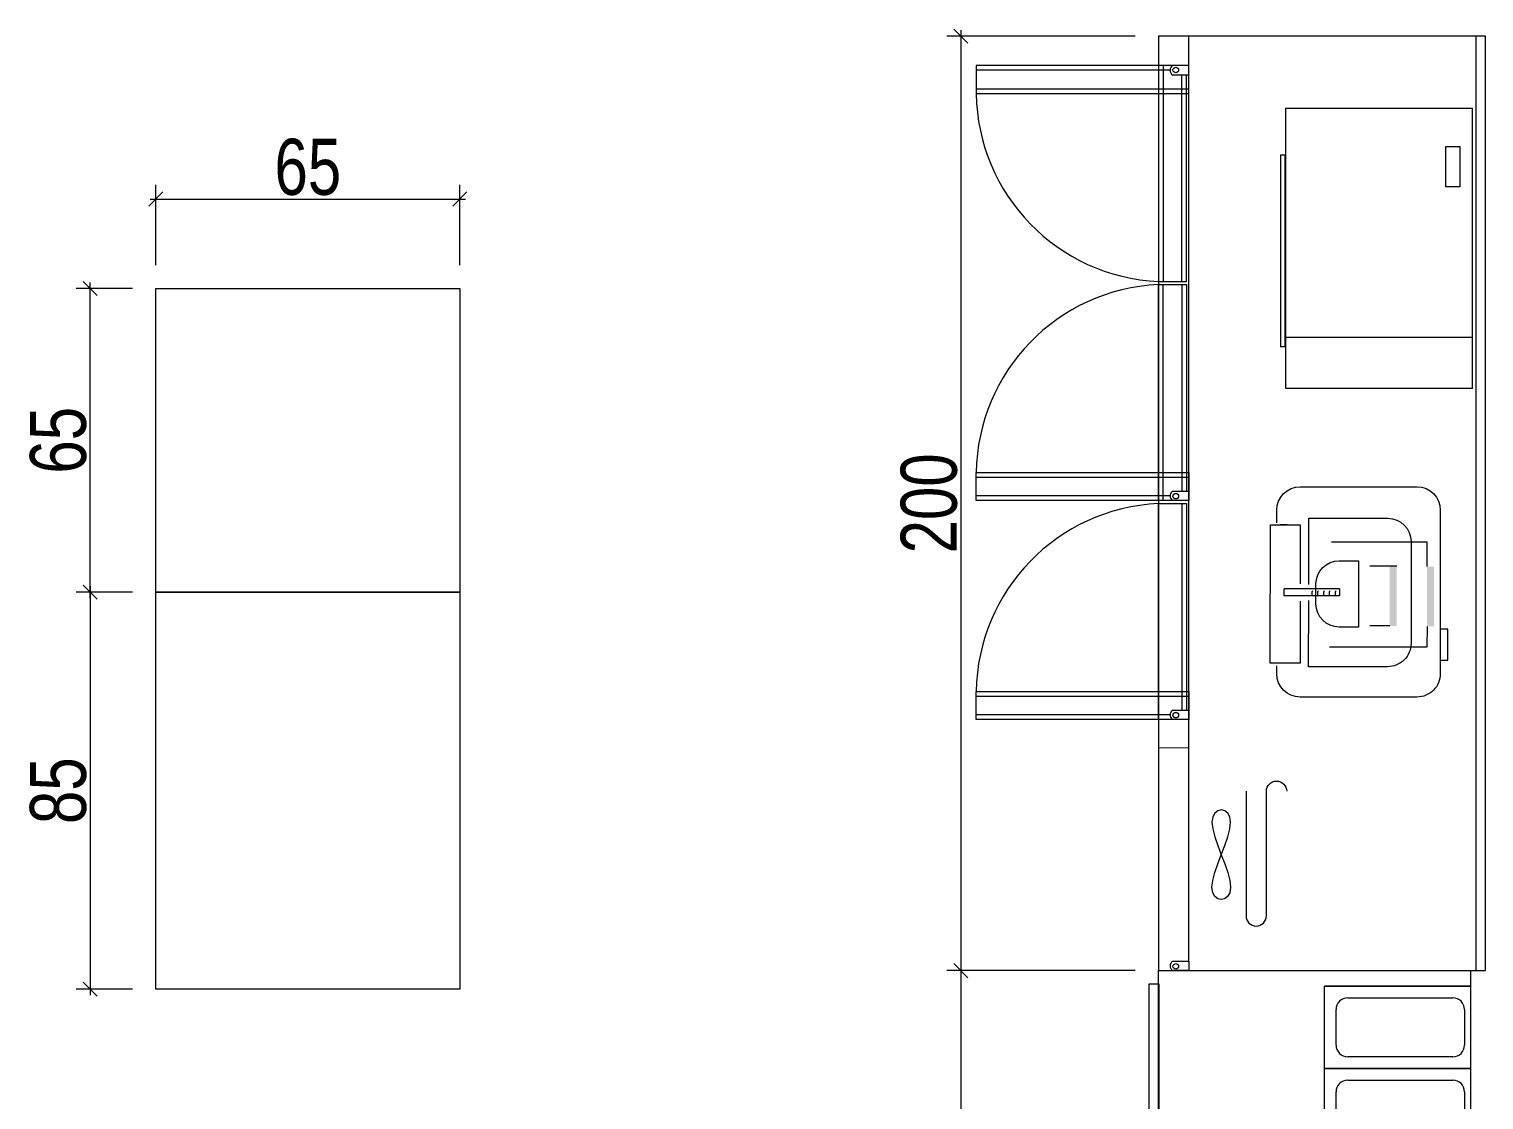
# Model space of a CAD drawing. Header units: millimetres. Extents: x 4 to 839, y -528 to 593.
# Drawn here: x 249.6 to 311.8, y 355.5 to 401.3 of the extents above; entities that cross this region are included whole.
import ezdxf

# ---------------------------------------------------------------- set-up
doc = ezdxf.new("R2010")
doc.units = ezdxf.units.MM
for name, color, linetype, lineweight in [('ICOL', 50, 'Continuous', 15), ('makine', 177, 'Continuous', 18), ('tefriş', 34, 'Continuous', 20)]:
    doc.layers.add(name, color=color, linetype=linetype, lineweight=lineweight)
doc.layers.add('tefris ölcü', color=251, linetype='Continuous')
doc.styles.add('uban-2', font='GOTHIC.TTF', dxfattribs={"width": 0.8})
doc.dimstyles.new('1_50 uban', dxfattribs={"dimtxt": 12, "dimasz": 3, "dimexe": 3, "dimexo": 5, "dimgap": 0.5, "dimtad": 1, "dimdec": 0, "dimzin": 9, "dimtxsty": 'uban-2', "dimblk": 'OBLIQUE', "dimcen": 1.5, "dimdle": 1.25, "dimclrd": 251, "dimclre": 251, "dimclrt": 1, "dimazin": 2, "dimtfac": 1.25, "dimtdec": 0, "dimtix": 1, "dimtmove": 0, "dimatfit": 3, "dimldrblk": 'OBLIQUE', "dimfxl": 5, "dimtolj": 1, "dimtzin": 0, "dimarcsym": 0})

# ---------------------------------------------------------------- blocks, each defined once
blk = doc.blocks.new('_Oblique')
at = {"layer": 'ICOL', "color": 0, "lineweight": -2}
blk.add_line((-0.5, -0.5), (0.5, 0.5), dxfattribs=at)
blk = doc.blocks.new('*D87')
at = {"layer": 'Defpoints', "color": 0, "transparency": 16777216}
for p in [(963.29, -302.84), (949.21, -387.84), (963.29, -387.84)]:
    blk.add_point(p, dxfattribs=at)
at = {"layer": 'tefris ölcü', "color": 251, "lineweight": -2, "transparency": 16777216}
for p, q in [((949.21, -301.59), (949.21, -389.09)), ((958.29, -302.84), (946.21, -302.84)), ((958.29, -387.84), (946.21, -387.84))]:
    blk.add_line(p, q, dxfattribs=at)
at = {"layer": 'tefris ölcü', "color": 251, "lineweight": -2, "transparency": 16777216, "xscale": 3, "yscale": 3, "zscale": 3}
for p, rotation in [((949.21, -302.84), 90), ((949.21, -387.84), 270)]:
    blk.add_blockref('_Oblique', p, dxfattribs=dict(at, rotation=rotation))
at = {"layer": 'tefris ölcü', "color": 1, "transparency": 16777216, "insert": (942.4, -345.34), "char_height": 12, "attachment_point": 5, "rotation": 90, "style": 'uban-2'}
blk.add_mtext('\\A1;85', dxfattribs=at)
blk = doc.blocks.new('*D88')
at = {"layer": 'Defpoints', "color": 0, "transparency": 16777216}
for p in [(949.21, -237.84), (963.29, -237.84), (963.29, -302.84)]:
    blk.add_point(p, dxfattribs=at)
at = {"layer": 'tefris ölcü', "color": 251, "lineweight": -2, "transparency": 16777216}
for p, q in [((949.21, -304.09), (949.21, -236.59)), ((958.29, -237.84), (946.21, -237.84)), ((958.29, -302.84), (946.21, -302.84))]:
    blk.add_line(p, q, dxfattribs=at)
at = {"layer": 'tefris ölcü', "color": 251, "lineweight": -2, "transparency": 16777216, "xscale": 3, "yscale": 3, "zscale": 3}
for p, rotation in [((949.21, -237.84), 90), ((949.21, -302.84), 270)]:
    blk.add_blockref('_Oblique', p, dxfattribs=dict(at, rotation=rotation))
at = {"layer": 'tefris ölcü', "color": 1, "transparency": 16777216, "insert": (942.4, -270.34), "char_height": 12, "attachment_point": 5, "rotation": 90, "style": 'uban-2'}
blk.add_mtext('\\A1;65', dxfattribs=at)
blk = doc.blocks.new('*D89')
at = {"layer": 'Defpoints', "color": 0, "transparency": 16777216}
for p in [(1028.29, -218.71), (963.29, -237.84), (1028.29, -237.84)]:
    blk.add_point(p, dxfattribs=at)
at = {"layer": 'tefris ölcü', "color": 251, "lineweight": -2, "transparency": 16777216}
for p, q in [((963.29, -232.84), (963.29, -215.71)), ((1028.29, -232.84), (1028.29, -215.71)), ((962.04, -218.71), (1029.54, -218.71))]:
    blk.add_line(p, q, dxfattribs=at)
at = {"layer": 'tefris ölcü', "color": 251, "lineweight": -2, "transparency": 16777216, "xscale": 3, "yscale": 3, "zscale": 3, "rotation": 180}
blk.add_blockref('_Oblique', (963.29, -218.71), dxfattribs=at)
at = {"layer": 'tefris ölcü', "color": 251, "lineweight": -2, "transparency": 16777216, "xscale": 3, "yscale": 3, "zscale": 3}
blk.add_blockref('_Oblique', (1028.29, -218.71), dxfattribs=at)
at = {"layer": 'tefris ölcü', "color": 1, "transparency": 16777216, "insert": (995.79, -211.91), "char_height": 12, "attachment_point": 5, "style": 'uban-2'}
blk.add_mtext('\\A1;65', dxfattribs=at)
blk = doc.blocks.new('3 kapaklı dolap')
at = {"extrusion": (1.52846e-08, 6.3311e-09, 1)}
for p, q in [((-63.5, 2, 0), (-63.5, 200, 0)), ((-2, 0, 0), (-2, 200, 0)), ((-65, 193.69, 0), (-69, 193.69, 0)), ((-69, 193.69, 0), (-69, 147.49, 0)), ((-67.5, 192.69, 0), (-109, 192.69, 0)), ((-109, 192.69, 0), (-109, 188.69, 0)), ((-65, 147.49, 0), (-65, 191.69, 0)), ((-109, 188.69, 0), (-63.5, 188.69, 0)), ((-69, 147.49, 0), (-65, 147.49, 0)), ((-69, 100.62, 0), (-69, 146.82, 0)), ((-69, 146.82, 0), (-65, 146.82, 0)), ((-65, 146.82, 0), (-65, 102.62, 0)), ((-109, 101.62, 0), (-109, 105.62, 0)), ((-109, 105.62, 0), (-63.5, 105.62, 0)), ((-67.5, 101.62, 0), (-109, 101.62, 0)), ((-65, 100.62, 0), (-69, 100.62, 0)), ((-65, 99.95, 0), (-65, 55.75, 0)), ((-109, 54.75, 0), (-109, 58.75, 0)), ((-109, 58.75, 0), (-63.5, 58.75, 0)), ((-67.5, 54.75, 0), (-109, 54.75, 0)), ((-65, 53.75, 0), (-69, 53.75, 0)), ((-70, 47.73, 0), (-63.5, 47.72, 0))]:
    blk.add_line(p, q, dxfattribs=at)
blk.add_lwpolyline([(-70, 200), (-70, 0), (0, 0), (0, 200)], close=True, dxfattribs=at)
at = {"extrusion": (1.52846e-08, 6.3311e-09, 1), "elevation": 0}
for points in [[(-63.5, 187.69), (-63.5, 193.69), (-109, 193.69), (-109, 187.69), (-63.5, 187.69)], [(-64, 193.69), (-70, 193.69), (-70, 147.49), (-64, 147.49), (-64, 191.69)], [(-67, 191.69), (-63.5, 191.69), (-63.5, 193.69), (-67, 193.69)], [(-64, 100.62), (-70, 100.62), (-70, 146.82), (-64, 146.82), (-64, 102.62)], [(-63.5, 106.62), (-63.5, 100.62), (-109, 100.62), (-109, 106.62), (-63.5, 106.62)], [(-64, 53.75), (-70, 53.75), (-70, 99.95), (-64, 99.95), (-64, 55.75)], [(-67, 102.62), (-63.5, 102.62), (-63.5, 100.62), (-67, 100.62)], [(-63.5, 59.75), (-63.5, 53.75), (-109, 53.75), (-109, 59.75), (-63.5, 59.75)], [(-67, 55.75), (-63.5, 55.75), (-63.5, 53.75), (-67, 53.75)]]:
    blk.add_lwpolyline(points, dxfattribs=at)
for points in [[(-46.91, 11.72), (-46.9, 38.39, -1), (-42.55, 38.39)], [(-51.24, 38.4), (-51.26, 11.72, 1), (-46.91, 11.72)]]:
    blk.add_lwpolyline(points, format="xyb", dxfattribs=at)
at = {"ltscale": 0.1, "extrusion": (1.52846e-08, 6.3311e-09, 1)}
blk.add_lwpolyline([(-58.56, 17.84), (-58.39, 19.29), (-57.94, 21), (-57.29, 22.86), (-56.56, 24.81), (-55.82, 26.76), (-55.18, 28.62), (-54.73, 30.32), (-54.55, 31.78), (-54.72, 32.92), (-55.18, 33.74), (-55.82, 34.23), (-56.55, 34.39), (-57.29, 34.23), (-57.93, 33.74), (-58.38, 32.93), (-58.56, 31.78), (-58.38, 30.32), (-57.93, 28.62), (-57.29, 26.76), (-56.56, 24.81), (-55.82, 22.86), (-55.18, 20.99), (-54.73, 19.29), (-54.56, 17.84), (-54.73, 16.69), (-55.19, 15.87), (-55.83, 15.39), (-56.56, 15.22), (-57.3, 15.39), (-57.94, 15.88), (-58.39, 16.69)], close=True, dxfattribs=at)
at = {"extrusion": (1.52846e-08, 6.3311e-09, 1)}
blk.add_lwpolyline([(-67, 2), (-63.5, 2), (-63.5, 0), (-67, 0)], dxfattribs=at)
for centre in [(-66.29, 192.75, 0), (-66.29, 101.55, 0), (-66.29, 54.68, 0), (-66.29, 0.93)]:
    blk.add_circle(centre, 0.596, dxfattribs=at)
for centre, radius, start, end in [((-66.25, 192.69, 0), 1.25, 126.8699, 233.1301), ((-68.14, 188.31, 0), 40.86, 180.8691, 267.3948), ((-68.14, 106, 0), 40.86, 92.6052, 179.1309), ((-68.14, 59.13, 0), 40.86, 92.6052, 179.1309), ((-66.25, 101.62, 0), 1.25, 126.8699, 233.1301), ((-66.25, 54.75, 0), 1.25, 126.8699, 233.1301), ((-66.25, 1), 1.25, 126.8328, 233.093)]:
    blk.add_arc(centre, radius, start, end, dxfattribs=at)
blk = doc.blocks.new('salata hazırlık')
for p, q in [((0, -66.8), (0, 0)), ((0, 0), (150, 0)), ((3.33, 0), (3.33, -31.3)), ((3.33, -31.3), (3.33, 0)), ((20.93, 0), (20.93, -31.3)), ((20.93, -31.3), (20.93, 0)), ((8.33, -1.3), (15.93, -1.3)), ((25.93, -1.3), (33.53, -1.3)), ((38.53, -31.3), (38.53, 0)), ((38.53, 0), (38.53, -31.3)), ((43.53, -1.3), (51.13, -1.3)), ((56.13, 0), (56.13, -31.3)), ((56.13, -31.3), (56.13, 0)), ((61.13, -1.3), (68.73, -1.3)), ((73.73, 0), (73.73, -31.3)), ((73.73, -31.3), (73.73, 0)), ((78.73, -1.3), (86.33, -1.3)), ((91.33, -31.3), (91.33, 0)), ((91.33, 0), (91.33, -31.3)), ((96.33, -1.3), (103.93, -1.3)), ((108.93, 0), (108.93, -31.3)), ((113.93, -1.3), (121.53, -1.3)), ((126.53, 0), (126.53, -31.3)), ((131.53, -1.3), (139.13, -1.3)), ((144.13, -31.3), (144.13, 0)), ((150, 0), (150, -66.8)), ((5.83, -26.3), (5.83, -3.8)), ((18.43, -3.8), (18.43, -26.3)), ((23.43, -26.3), (23.43, -3.8)), ((36.03, -3.8), (36.03, -26.3)), ((41.03, -26.3), (41.03, -3.8)), ((53.63, -3.8), (53.63, -26.3)), ((58.63, -26.3), (58.63, -3.8)), ((71.23, -3.8), (71.23, -26.3)), ((76.23, -26.3), (76.23, -3.8)), ((88.83, -3.8), (88.83, -26.3)), ((93.83, -26.3), (93.83, -3.8)), ((106.43, -3.8), (106.43, -26.3)), ((111.43, -26.3), (111.43, -3.8)), ((124.03, -3.8), (124.03, -26.3)), ((129.03, -26.3), (129.03, -3.8)), ((141.63, -3.8), (141.63, -26.3)), ((15.93, -28.8), (8.33, -28.8)), ((33.53, -28.8), (25.93, -28.8)), ((51.13, -28.8), (43.53, -28.8)), ((68.73, -28.8), (61.13, -28.8)), ((86.33, -28.8), (78.73, -28.8)), ((103.93, -28.8), (96.33, -28.8)), ((121.53, -28.8), (113.93, -28.8)), ((139.13, -28.8), (131.53, -28.8)), ((20.93, -31.3), (3.33, -31.3)), ((38.53, -31.3), (20.93, -31.3)), ((56.13, -31.3), (38.53, -31.3)), ((73.73, -31.3), (56.13, -31.3)), ((91.33, -31.3), (73.73, -31.3)), ((108.93, -31.3), (91.33, -31.3)), ((126.53, -31.3), (108.93, -31.3)), ((144.13, -31.3), (126.53, -31.3)), ((150, -66.8), (0, -66.8)), ((2.83, -68.75), (2.83, -66.75)), ((2.83, -66.75), (50.83, -66.75)), ((50.83, -66.75), (50.83, -68.75)), ((52.32, -68.75), (52.32, -66.75)), ((52.32, -66.75), (100.32, -66.75)), ((100.32, -66.75), (100.32, -68.75)), ((50.83, -68.75), (2.83, -68.75)), ((100.32, -68.75), (52.32, -68.75))]:
    blk.add_line(p, q)
for centre, start, end in [((8.33, -3.8), 90, 180), ((15.93, -3.8), 0, 90), ((25.93, -3.8), 90, 180), ((33.53, -3.8), 0, 90), ((43.53, -3.8), 90, 180), ((51.13, -3.8), 0, 90), ((61.13, -3.8), 90, 180), ((68.73, -3.8), 0, 90), ((78.73, -3.8), 90, 180), ((86.33, -3.8), 0, 90), ((96.33, -3.8), 90, 180), ((103.93, -3.8), 0, 90), ((113.93, -3.8), 90, 180), ((121.53, -3.8), 0, 90), ((131.53, -3.8), 90, 180), ((139.13, -3.8), 0, 90), ((8.33, -26.3), 180, 270), ((15.93, -26.3), 270, 0), ((25.93, -26.3), 180, 270), ((33.53, -26.3), 270, 0), ((43.53, -26.3), 180, 270), ((51.13, -26.3), 270, 0), ((61.13, -26.3), 180, 270), ((68.73, -26.3), 270, 0), ((78.73, -26.3), 180, 270), ((86.33, -26.3), 270, 0), ((96.33, -26.3), 180, 270), ((103.93, -26.3), 270, 0), ((113.93, -26.3), 180, 270), ((121.53, -26.3), 270, 0), ((131.53, -26.3), 180, 270), ((139.13, -26.3), 270, 0)]:
    blk.add_arc(centre, 2.5, start, end)
blk = doc.blocks.new('tost mak')
at = {"linetype": 'Continuous'}
for p, q in [((11277.86, 2493.74), (11248.27, 2493.73)), ((11248.27, 2493.73), (11248.27, 2487.36)), ((11277.86, 2487.36), (11277.86, 2493.74)), ((11247.83, 2492.36), (11245.1, 2492.36)), ((11248.27, 2490.12), (11248.27, 2491.62)), ((11261.97, 2478.9), (11261.97, 2490.77)), ((11261.98, 2490.85), (11263.48, 2490.85)), ((11263.47, 2478.9), (11263.47, 2490.78)), ((11277.86, 2490.13), (11277.86, 2491.63)), ((11280.1, 2492.37), (11278.41, 2492.37)), ((11240.1, 2487.36), (11240.11, 2462.36)), ((11246.82, 2485.53), (11246.83, 2468.62)), ((11261.02, 2485.53), (11246.82, 2485.53)), ((11248.27, 2487.36), (11260.87, 2487.36)), ((11262.38, 2484.65), (11262.6, 2484.87)), ((11262.6, 2484.87), (11263.47, 2484.87)), ((11278.62, 2485.54), (11264.42, 2485.53)), ((11264.57, 2487.36), (11277.86, 2487.36)), ((11278.62, 2468.63), (11278.62, 2485.54)), ((11285.11, 2462.38), (11285.1, 2487.38)), ((11265.13, 2483.99), (11260.93, 2483.99)), ((11262.38, 2483.4), (11262.6, 2483.62)), ((11262.38, 2482.15), (11262.6, 2482.37)), ((11262.6, 2483.62), (11263.47, 2483.62)), ((11262.6, 2482.37), (11263.47, 2482.37)), ((11251.97, 2460.21), (11251.96, 2480.64)), ((11255.93, 2478.99), (11255.93, 2474.89)), ((11261.97, 2478.9), (11263.47, 2478.9)), ((11262.38, 2480.9), (11262.6, 2481.12)), ((11262.38, 2479.65), (11262.6, 2479.87)), ((11262.6, 2481.12), (11263.47, 2481.12)), ((11262.6, 2479.87), (11263.47, 2479.87)), ((11270.13, 2474.89), (11270.13, 2478.99)), ((11274.46, 2460.22), (11274.45, 2481.06)), ((11255.93, 2474.89), (11270.13, 2474.89)), ((11257.09, 2466.69), (11257.09, 2472.48)), ((11269.9, 2468.19), (11269.9, 2472.48)), ((11251.83, 2463.62), (11273.62, 2463.63)), ((11257.17, 2460.21), (11251.97, 2460.21)), ((11269.98, 2460.21), (11274.46, 2460.22)), ((11245.11, 2457.36), (11280.11, 2457.37)), ((11270.6, 2455.76), (11270.6, 2457.31)), ((11277.24, 2457.31), (11277.24, 2455.76)), ((11277.24, 2455.76), (11270.6, 2455.76))]:
    blk.add_line(p, q, dxfattribs=at)
for centre, start, end in [((11245.1, 2487.36), 90.0156, 180.0156), ((11280.1, 2487.37), 0.0156, 90.0156), ((11260.93, 2478.99), 90.0156, 180.0156), ((11265.13, 2478.99), 0.0156, 90.0156), ((11251.83, 2468.62), 180.0156, 270.0156), ((11273.62, 2468.63), 270.0156, 0.0156), ((11245.11, 2462.36), 180.0156, 270.0156), ((11280.11, 2462.37), 270.0156, 0.0156)]:
    blk.add_arc(centre, 5, start, end, dxfattribs=at)
for points in [[(11257.09, 2468.19), (11257.09, 2466.69), (11269.9, 2468.19), (11269.9, 2466.69)], [(11257.17, 2460.21), (11257.17, 2458.71), (11269.98, 2460.21), (11269.98, 2458.71)]]:
    blk.add_trace(points, dxfattribs=at)
blk = doc.blocks.new('*D101')
at = {"layer": 'Defpoints', "color": 0, "transparency": 16777216}
for p in [(1177.81, -183.85, 0), (1135.54, -383.85), (1177.81, -383.85, 0)]:
    blk.add_point(p, dxfattribs=at)
at = {"layer": 'tefris ölcü', "color": 251, "lineweight": -2, "transparency": 16777216}
for p, q in [((1135.54, -182.6), (1135.54, -385.1)), ((1172.81, -183.85), (1132.54, -183.85)), ((1172.81, -383.85), (1132.54, -383.85))]:
    blk.add_line(p, q, dxfattribs=at)
at = {"layer": 'tefris ölcü', "color": 251, "lineweight": -2, "transparency": 16777216, "xscale": 3, "yscale": 3, "zscale": 3}
for p, rotation in [((1135.54, -183.85), 90), ((1135.54, -383.85), 270)]:
    blk.add_blockref('_Oblique', p, dxfattribs=dict(at, rotation=rotation))
at = {"layer": 'tefris ölcü', "color": 1, "transparency": 16777216, "insert": (1128.74, -283.85), "char_height": 12, "attachment_point": 5, "rotation": 90, "style": 'uban-2'}
blk.add_mtext('\\A1;200', dxfattribs=at)
blk = doc.blocks.new('*D102')
at = {"layer": 'Defpoints', "color": 0, "transparency": 16777216}
for p in [(1177.81, -383.85, 0), (1135.54, -533.85), (1177.68, -533.85, 0)]:
    blk.add_point(p, dxfattribs=at)
at = {"layer": 'tefris ölcü', "color": 251, "lineweight": -2, "transparency": 16777216}
for p, q in [((1135.54, -382.6), (1135.54, -535.1)), ((1172.81, -383.85), (1132.54, -383.85)), ((1172.68, -533.85), (1132.54, -533.85))]:
    blk.add_line(p, q, dxfattribs=at)
at = {"layer": 'tefris ölcü', "color": 251, "lineweight": -2, "transparency": 16777216, "xscale": 3, "yscale": 3, "zscale": 3}
for p, rotation in [((1135.54, -383.85), 90), ((1135.54, -533.85), 270)]:
    blk.add_blockref('_Oblique', p, dxfattribs=dict(at, rotation=rotation))
at = {"layer": 'tefris ölcü', "color": 1, "transparency": 16777216, "insert": (1128.74, -458.85), "char_height": 12, "attachment_point": 5, "rotation": 90, "style": 'uban-2'}
blk.add_mtext('\\A1;150', dxfattribs=at)
blk = doc.blocks.new('MIKRODALGA')
for p, q in [((60, 0), (0, 0)), ((0, -40), (0, 0)), ((60, 0), (60, -40)), ((8.19, -5.71), (8.19, -2.78)), ((8.19, -2.78), (16.81, -2.78)), ((16.81, -2.78), (16.81, -5.71)), ((49, -40.1), (49, -0.1)), ((16.81, -5.71), (8.19, -5.71)), ((60, -40), (0, -40)), ((51, -40.1), (10, -40.1)), ((10, -41.1), (10, -40.1)), ((51, -41.1), (51, -40.1)), ((10, -41.1), (51, -41.1))]:
    blk.add_line(p, q)
blk = doc.blocks.new('*E120')
at = {"layer": 'makine'}
for points in [[(963.29, -237.84), (1028.29, -237.84), (1028.29, -302.84), (963.29, -302.84)], [(1028.29, -302.84), (1028.29, -387.84), (963.29, -387.84), (963.29, -302.84)]]:
    blk.add_lwpolyline(points, close=True, dxfattribs=at)
blk.add_blockref('3 kapaklı dolap', (1247.81, -383.85, 0), dxfattribs=at)
at = {"layer": 'makine', "rotation": 270}
for name, p in [('MIKRODALGA', (1245.05, -199.27, 0)), ('salata hazırlık', (1244.61, -383.85, 0))]:
    blk.add_blockref(name, p, dxfattribs=at)
at = {"layer": 'makine', "xscale": -1, "rotation": 90}
blk.add_blockref('tost mak', (3695.49, 10959.81), dxfattribs=at)
at = {"layer": 'tefris ölcü'}
for base, p1, p2, picture, middle in [((1135.54, -383.85), (1177.81, -183.85, 0), (1177.81, -383.85, 0), '*D101', (1128.74, -283.85)), ((949.21, -237.84), (963.29, -302.84), (963.29, -237.84), '*D88', (942.4, -270.34)), ((949.21, -387.84), (963.29, -302.84), (963.29, -387.84), '*D87', (942.4, -345.34))]:
    dim = blk.add_linear_dim(base=base, p1=p1, p2=p2, angle=90, dimstyle='1_50 uban', dxfattribs=at)
    dim.commit()
    dim.dimension.update_dxf_attribs({"geometry": picture, "text_midpoint": middle})
dim = blk.add_linear_dim(base=(1028.29, -218.71), p1=(963.29, -237.84), p2=(1028.29, -237.84), dimstyle='1_50 uban', dxfattribs=at)
dim.commit()
dim.dimension.update_dxf_attribs({"geometry": '*D89', "text_midpoint": (995.79, -211.91)})
dim = blk.add_linear_dim(base=(1135.54, -533.85), p1=(1177.81, -383.85, 0), p2=(1177.68, -533.85, 0), angle=90, dimstyle='1_50 uban', override={"dimtmove": 1}, dxfattribs=at)
dim.commit()
dim.dimension.update_dxf_attribs({"geometry": '*D102', "text_midpoint": (1128.74, -458.85)})

msp = doc.modelspace()

# ---------------------------------------------------------------- block references
at = {"layer": 'tefriş', "xscale": 0.1999999999373226, "yscale": 0.1999999999373226, "zscale": 0.1999999999373226}
msp.add_blockref('*E120', (62.344, 437.758), dxfattribs=at)

doc.saveas('drawing.dxf')
